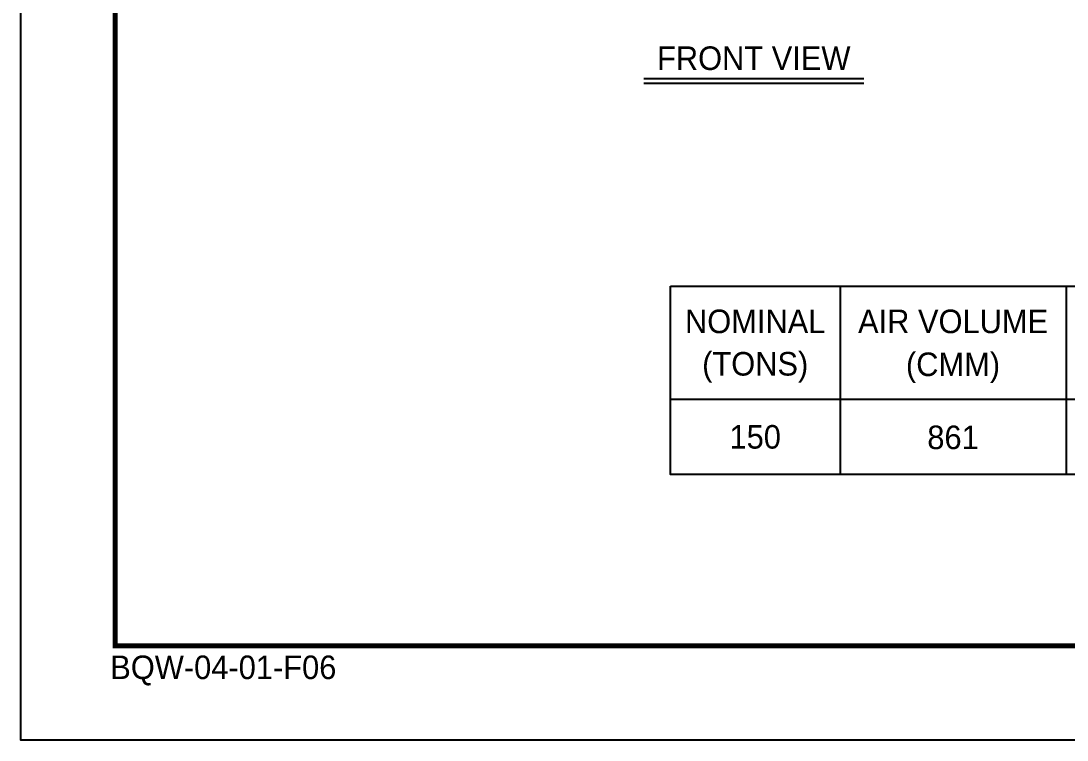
# Model space of a CAD drawing. Header units: millimetres. Extents: x 2376 to 31783, y 3878 to 24674.
# Drawn here: x 2376 to 10148, y 3878 to 9219 of the extents above; entities that cross this region are included whole.
import ezdxf
from ezdxf.enums import TextEntityAlignment as Align

# ---------------------------------------------------------------- set-up
doc = ezdxf.new("R2010")
doc.units = ezdxf.units.MM
for name, color, linetype in [('냉각탑_box', 1, 'Continuous'), ('냉각탑_form', 1, 'Continuous'), ('냉각탑_text', 3, 'Continuous')]:
    doc.layers.add(name, color=color, linetype=linetype)
doc.styles.add('돋움', font='Dotum.ttf')

# ---------------------------------------------------------------- blocks, each defined once
blk = doc.blocks.new('냉각탑form')
at = {"layer": 'Defpoints'}
blk.add_lwpolyline([(0, 297.07), (420.1, 297.07), (420.1, 0), (0, 0)], close=True, dxfattribs=at)
at = {"layer": '냉각탑_form', "const_width": 0.5}
blk.add_lwpolyline([(10, 287.07), (10, 10), (410.1, 10), (410.1, 287.07)], close=True, dxfattribs=at)
at = {"layer": '냉각탑_form', "style": '돋움'}
blk.add_text('BQW-04-01-F06', height=2.5006, dxfattribs=at).set_placement((9.48, 6.47))

msp = doc.modelspace()

# ---------------------------------------------------------------- linework, layer by layer
at = {"layer": '냉각탑_box'}
for p, q in [((7003.6, 8790.6), (8636.9, 8790.6)), ((7003.6, 8755.6), (8636.9, 8755.6)), ((8461, 7250.4), (8461, 5850.4)), ((8461, 7250.4), (8461, 5850.4)), ((10141, 7250.4), (10141, 5850.4)), ((10141, 7250.4), (10141, 5850.4)), ((7201, 6410.4), (22251, 6410.4)), ((7201, 6410.4), (22251, 6410.4))]:
    msp.add_line(p, q, dxfattribs=at)
msp.add_lwpolyline([(7201, 7250.4), (22251, 7250.4), (22251, 5850.4), (7201, 5850.4)], close=True, dxfattribs=at)
msp.add_lwpolyline([(7201, 7250.4), (22251, 7250.4), (22251, 5850.4), (7201, 5850.4)], close=True, dxfattribs=at)

# ---------------------------------------------------------------- block references
at = {"layer": '냉각탑_form', "xscale": 70, "yscale": 70, "zscale": 70}
msp.add_blockref('냉각탑form', (2376.2, 3878.4), dxfattribs=at)

# ---------------------------------------------------------------- texts
at = {"layer": '냉각탑_text', "style": '돋움'}
for s, p in [('FRONT VIEW', (7820.2, 8942.3)), ('NOMINAL', (7831, 6987.9)), ('AIR VOLUME', (9301, 6987.9)), ('AIR VOLUME', (9301, 6987.9)), ('(TONS)', (7831, 6672.9)), ('(CMM)', (9300.5, 6669.1)), ('(CMM)', (9300.5, 6669.1)), ('150', (7831, 6130.4)), ('861', (9300.5, 6126.6))]:
    msp.add_text(s, height=175, dxfattribs=at).set_placement(p, align=Align.MIDDLE_CENTER)

doc.saveas('drawing.dxf')
